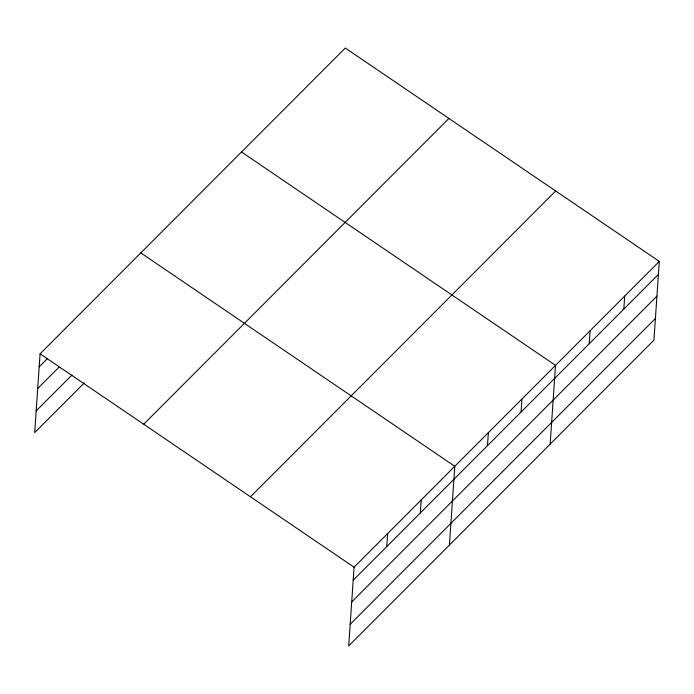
<?xml version="1.0" encoding="UTF-8"?>
<svg xmlns="http://www.w3.org/2000/svg" width="694" height="694" viewBox="0 0 694 694"><rect width="100%" height="100%" fill="white"/><g stroke="black" fill="none" stroke-linecap="round" stroke-linejoin="round"><path stroke-width="1.04" d="M659.3 261.404L354.07 567.189L348.7 645.967L653.93 340.19L659.3 261.404L345.3 48.033L40.07 353.81L34.7 432.596L84.304 382.906M386.758 546.603L387.642 533.547M420.33 512.961L421.215 499.914M449.426 545.059L454.796 466.281L140.795 252.902M487.483 445.695L488.368 432.64M521.055 412.054L521.949 399.007M550.151 444.151L555.521 365.365L241.521 151.995M589.223 343.764L590.117 330.717M623.819 309.108L624.704 296.06M39.185 366.866L47.574 358.46M37.702 388.553L59.068 367.152M36.175 410.909L72.046 374.977M143.693 424.225L448.923 118.44M250.447 496.774L555.677 190.989M353.177 580.236L658.406 274.451M351.702 601.932L656.932 296.147M350.175 624.279L655.405 318.494M40.07 353.81L354.07 567.189"/></g></svg>
